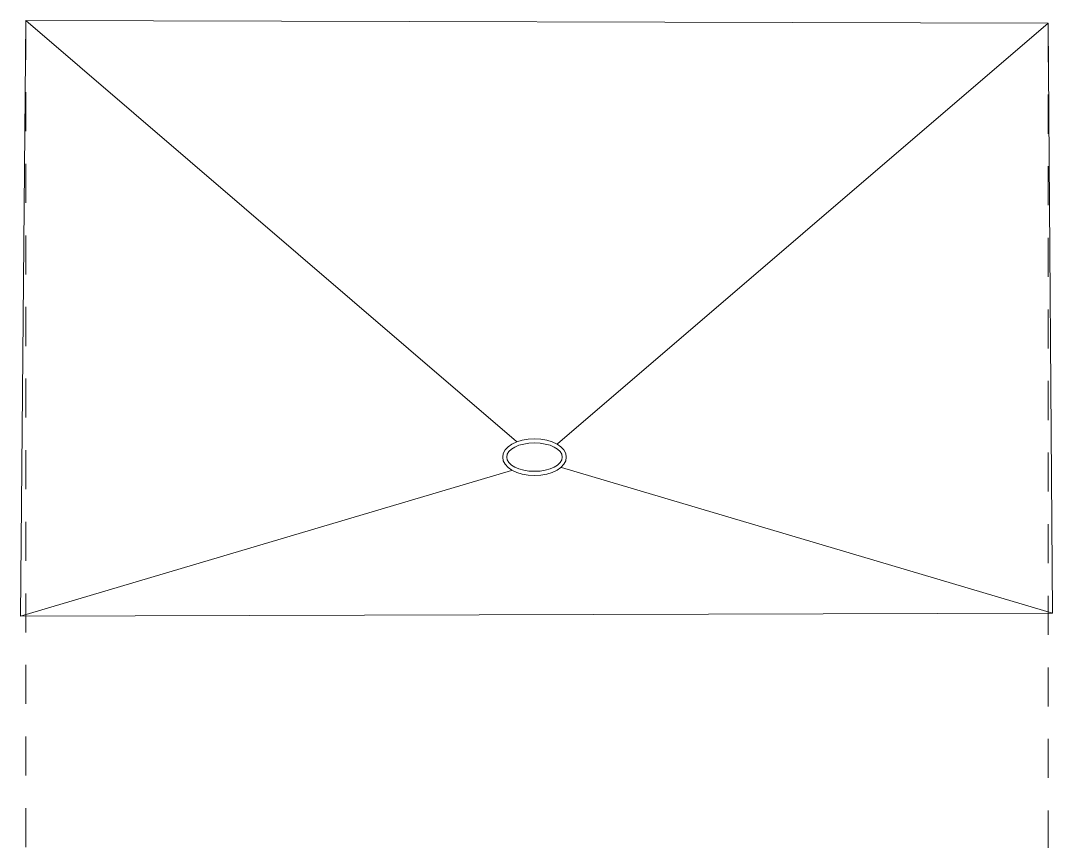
# Model space of a CAD drawing. Header units: millimetres. Extents: x 3.1 to 23.9, y 2.6 to 13.
# Drawn here: x 20.621 to 23.791, y 10.136 to 12.659 of the extents above; entities that cross this region are included whole.
import ezdxf

# ---------------------------------------------------------------- set-up
doc = ezdxf.new("R2010")
doc.units = ezdxf.units.MM
doc.linetypes.add('ACAD_ISO02W100', pattern=[15, 12, -3])
doc.layers.add('0.2', color=6, linetype='Continuous', lineweight=15)
doc.layers.add('0.3', color=4, linetype='Continuous', lineweight=20)

msp = doc.modelspace()

# ---------------------------------------------------------------- linework, layer by layer
at = {"layer": '0.2', "linetype": 'ACAD_ISO02W100', "ltscale": 0.01}
for p, q in [((20.637, 12.6585), (20.637, 8.3437)), ((23.7786, 12.6511), (23.7786, 8.3384))]:
    msp.add_line(p, q, dxfattribs=at)
at = {"layer": '0.3'}
for p, q in [((20.6212, 10.8282), (20.637, 12.6585)), ((20.637, 12.6585), (22.145, 11.3652)), ((23.7786, 12.6511), (20.637, 12.6585)), ((23.7786, 12.6511), (22.2706, 11.3578)), ((23.7914, 10.8373), (23.7786, 12.6511)), ((20.6212, 10.8282), (22.1292, 11.2762)), ((22.2835, 11.2853), (23.7914, 10.8373)), ((23.7914, 10.8373), (20.6212, 10.8282))]:
    msp.add_line(p, q, dxfattribs=at)
for major_axis, ratio in [((-0.0978, 0), 0.579334), ((0.0853, 0), 0.511859)]:
    msp.add_ellipse((22.2002, 11.3172), major_axis=major_axis, ratio=ratio, dxfattribs=at)

doc.saveas('drawing.dxf')
